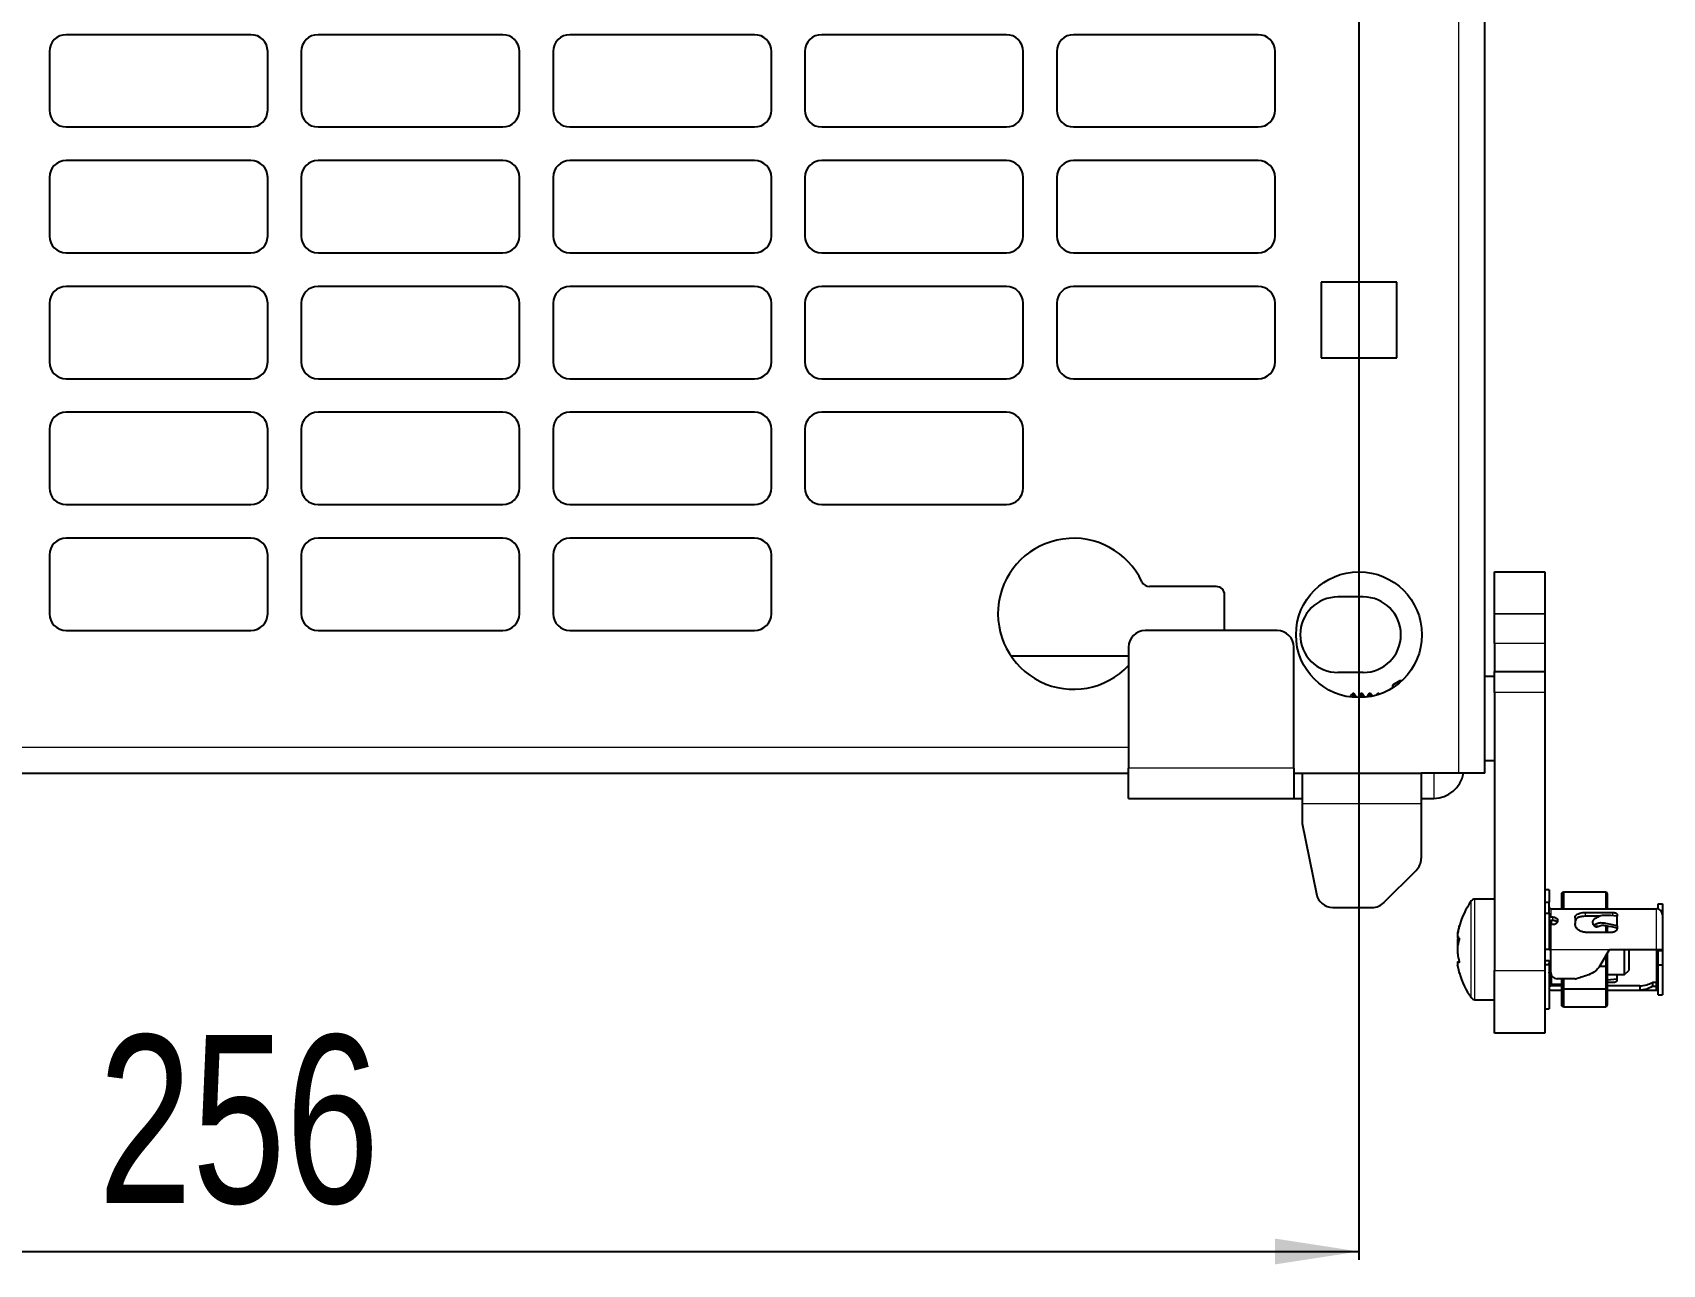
# Model space of a CAD drawing. Header units: millimetres. Extents: x -431 to 638, y -14 to 1990.
# Drawn here: x -212.4 to -18.2, y 100.6 to 247.4 of the extents above; entities that cross this region are included whole.
import ezdxf

# ---------------------------------------------------------------- set-up
doc = ezdxf.new("R2010")
doc.units = ezdxf.units.MM
doc.layers.add('FORMAT', color=7, linetype='Continuous')
doc.styles.add('SLDTEXTSTYLE0', font='TXT', dxfattribs={"width": 0.75})
doc.dimstyles.new('SLDDIMSTYLE0', dxfattribs={"dimtxt": 20, "dimasz": 10, "dimexe": 0, "dimexo": 0.0625, "dimgap": 5, "dimtad": 2, "dimdec": 1, "dimrnd": 1e-09, "dimzin": 12, "dimdsep": 46, "dimtxsty": 'SLDTEXTSTYLE0', "dimsah": 1, "dimcen": 0.09, "dimadec": 0, "dimazin": 3, "dimtfac": 1, "dimtofl": 0, "dimtmove": 0, "dimatfit": 3, "dimfxl": 0, "dimfrac": 2, "dimtolj": 1, "dimtzin": 12, "dimarcsym": 0})

# ---------------------------------------------------------------- blocks, each defined once
blk = doc.blocks.new('_D_4')
at = {"layer": 'FORMAT'}
for p, q in [((-310.39, 1000.65), (-310.39, 101.16)), ((-54.39, 1000.65), (-54.39, 101.16)), ((-310.39, 102.16), (-54.39, 102.16))]:
    blk.add_line(p, q, dxfattribs=at)
for points in [[(-310.39, 102.16), (-300.39, 100.62), (-300.39, 103.7)], [(-54.39, 102.16), (-64.39, 103.7), (-64.39, 100.62)]]:
    blk.add_solid(points, dxfattribs=at)
at = {"layer": 'FORMAT', "insert": (-204.56, 127.94), "char_height": 20, "attachment_point": 1, "style": 'SLDTEXTSTYLE0'}
blk.add_mtext('256', dxfattribs=at)

msp = doc.modelspace()

# ---------------------------------------------------------------- linework, layer by layer
at = {"color": 8, "linetype": 'Continuous', "lineweight": 18}
for p, q in [((-42.49, 159.16), (-42.49, 1842.16)), ((-32.24, 178.16), (-38.24, 178.16)), ((-38.24, 178.15), (-32.24, 178.15)), ((-32.24, 174.62), (-38.24, 174.62)), ((-32.24, 168.77), (-38.24, 168.77)), ((-282.44, 162.25), (-81.84, 162.25)), ((-62.14, 159.76), (-81.84, 159.76)), ((-45.49, 159.16), (-45.49, 156.16)), ((-61.14, 155.56), (-46.99, 155.56)), ((-41.01, 132.39), (-41.01, 143.93)), ((-40.57, 132.16), (-40.57, 144.16)), ((-31.54, 143.01), (-31.54, 142.01)), ((-31.29, 141.61), (-31.29, 142.01)), ((-27.44, 142.55), (-27.44, 142.1)), ((-24.14, 142.1), (-24.14, 142.55)), ((-18.94, 138.16), (-18.94, 143.01)), ((-31.54, 141.11), (-31.54, 138.16)), ((-31.54, 138.16), (-24.54, 138.16)), ((-18.94, 134.22), (-18.94, 138.16)), ((-38.24, 135.66), (-32.24, 135.66)), ((-31.54, 134.71), (-31.54, 133.81))]:
    msp.add_line(p, q, dxfattribs=at)
at = {"color": 7, "linetype": 'Continuous', "lineweight": 25}
for p, q in [((-39.39, 159.16), (-39.39, 1842.16)), ((-186.39, 247.16), (-208.39, 247.16)), ((-156.39, 247.16), (-178.39, 247.16)), ((-126.39, 247.16), (-148.39, 247.16)), ((-96.39, 247.16), (-118.39, 247.16)), ((-66.39, 247.16), (-88.39, 247.16)), ((-210.39, 245.16), (-210.39, 238.16)), ((-184.39, 238.16), (-184.39, 245.16)), ((-180.39, 245.16), (-180.39, 238.16)), ((-154.39, 238.16), (-154.39, 245.16)), ((-150.39, 245.16), (-150.39, 238.16)), ((-124.39, 238.16), (-124.39, 245.16)), ((-120.39, 245.16), (-120.39, 238.16)), ((-94.39, 238.16), (-94.39, 245.16)), ((-90.39, 245.16), (-90.39, 238.16)), ((-64.39, 238.16), (-64.39, 245.16)), ((-208.39, 236.16), (-186.39, 236.16)), ((-178.39, 236.16), (-156.39, 236.16)), ((-148.39, 236.16), (-126.39, 236.16)), ((-118.39, 236.16), (-96.39, 236.16)), ((-88.39, 236.16), (-66.39, 236.16)), ((-186.39, 232.16), (-208.39, 232.16)), ((-156.39, 232.16), (-178.39, 232.16)), ((-126.39, 232.16), (-148.39, 232.16)), ((-96.39, 232.16), (-118.39, 232.16)), ((-66.39, 232.16), (-88.39, 232.16)), ((-210.39, 230.16), (-210.39, 223.16)), ((-184.39, 223.16), (-184.39, 230.16)), ((-180.39, 230.16), (-180.39, 223.16)), ((-154.39, 223.16), (-154.39, 230.16)), ((-150.39, 230.16), (-150.39, 223.16)), ((-124.39, 223.16), (-124.39, 230.16)), ((-120.39, 230.16), (-120.39, 223.16)), ((-94.39, 223.16), (-94.39, 230.16)), ((-90.39, 230.16), (-90.39, 223.16)), ((-64.39, 223.16), (-64.39, 230.16)), ((-208.39, 221.16), (-186.39, 221.16)), ((-178.39, 221.16), (-156.39, 221.16)), ((-148.39, 221.16), (-126.39, 221.16)), ((-118.39, 221.16), (-96.39, 221.16)), ((-88.39, 221.16), (-66.39, 221.16)), ((-58.89, 217.66), (-58.89, 208.66)), ((-49.89, 217.66), (-58.89, 217.66)), ((-49.89, 208.66), (-49.89, 217.66)), ((-186.39, 217.16), (-208.39, 217.16)), ((-156.39, 217.16), (-178.39, 217.16)), ((-126.39, 217.16), (-148.39, 217.16)), ((-96.39, 217.16), (-118.39, 217.16)), ((-66.39, 217.16), (-88.39, 217.16)), ((-210.39, 215.16), (-210.39, 208.16)), ((-184.39, 208.16), (-184.39, 215.16)), ((-180.39, 215.16), (-180.39, 208.16)), ((-154.39, 208.16), (-154.39, 215.16)), ((-150.39, 215.16), (-150.39, 208.16)), ((-124.39, 208.16), (-124.39, 215.16)), ((-120.39, 215.16), (-120.39, 208.16)), ((-94.39, 208.16), (-94.39, 215.16)), ((-90.39, 215.16), (-90.39, 208.16)), ((-64.39, 208.16), (-64.39, 215.16)), ((-58.89, 208.66), (-49.89, 208.66)), ((-208.39, 206.16), (-186.39, 206.16)), ((-178.39, 206.16), (-156.39, 206.16)), ((-148.39, 206.16), (-126.39, 206.16)), ((-118.39, 206.16), (-96.39, 206.16)), ((-88.39, 206.16), (-66.39, 206.16)), ((-186.39, 202.16), (-208.39, 202.16)), ((-156.39, 202.16), (-178.39, 202.16)), ((-126.39, 202.16), (-148.39, 202.16)), ((-96.39, 202.16), (-118.39, 202.16)), ((-210.39, 200.16), (-210.39, 193.16)), ((-184.39, 193.16), (-184.39, 200.16)), ((-180.39, 200.16), (-180.39, 193.16)), ((-154.39, 193.16), (-154.39, 200.16)), ((-150.39, 200.16), (-150.39, 193.16)), ((-124.39, 193.16), (-124.39, 200.16)), ((-120.39, 200.16), (-120.39, 193.16)), ((-94.39, 193.16), (-94.39, 200.16)), ((-208.39, 191.16), (-186.39, 191.16)), ((-178.39, 191.16), (-156.39, 191.16)), ((-148.39, 191.16), (-126.39, 191.16)), ((-118.39, 191.16), (-96.39, 191.16)), ((-186.39, 187.16), (-208.39, 187.16)), ((-156.39, 187.16), (-178.39, 187.16)), ((-126.39, 187.16), (-148.39, 187.16)), ((-210.39, 185.16), (-210.39, 178.16)), ((-184.39, 178.16), (-184.39, 185.16)), ((-180.39, 185.16), (-180.39, 178.16)), ((-154.39, 178.16), (-154.39, 185.16)), ((-150.39, 185.16), (-150.39, 178.16)), ((-124.39, 178.16), (-124.39, 185.16)), ((-38.24, 183.16), (-32.24, 183.16)), ((-38.24, 178.16), (-38.24, 183.16)), ((-32.24, 183.16), (-32.24, 178.16)), ((-71.39, 181.4), (-79.34, 181.4)), ((-70.39, 176.16), (-70.39, 180.4)), ((-53.89, 180.16), (-56.89, 180.16)), ((-38.24, 178.16), (-38.24, 178.15)), ((-38.24, 174.62), (-38.24, 178.15)), ((-32.24, 178.16), (-32.24, 178.15)), ((-32.24, 178.15), (-32.24, 174.62)), ((-208.39, 176.16), (-186.39, 176.16)), ((-178.39, 176.16), (-156.39, 176.16)), ((-148.39, 176.16), (-126.39, 176.16)), ((-64.14, 176.16), (-79.84, 176.16)), ((-95.88, 173.15), (-81.84, 173.15)), ((-81.84, 174.16), (-81.84, 159.76)), ((-62.14, 159.76), (-62.14, 174.16)), ((-38.24, 174.62), (-38.24, 171.27)), ((-32.24, 174.62), (-32.24, 171.27)), ((-53.89, 171.16), (-56.89, 171.16)), ((-38.24, 171.27), (-32.24, 171.27)), ((-38.24, 168.77), (-38.24, 171.27)), ((-32.24, 171.27), (-32.24, 168.77)), ((-49.53, 170.16), (-50.39, 169.66)), ((-50.39, 169.66), (-50.39, 169.31)), ((-49.29, 170.16), (-49.53, 170.16)), ((-49.53, 170.16), (-49.53, 169.95)), ((-38.24, 170.66), (-39.39, 170.66)), ((-55.14, 168.66), (-55.39, 168.41)), ((-55.39, 168.41), (-55.39, 168.23)), ((-55.02, 168.66), (-55.14, 168.66)), ((-55.14, 168.66), (-55.14, 168.2)), ((-54.68, 168.16), (-55.02, 168.66)), ((-55.02, 168.66), (-55.02, 168.19)), ((-54.16, 168.66), (-54.51, 168.16)), ((-54.02, 168.66), (-54.16, 168.66)), ((-54.16, 168.66), (-54.16, 168.16)), ((-53.7, 168.19), (-54.02, 168.66)), ((-54.02, 168.66), (-54.02, 168.17)), ((-53.16, 168.66), (-53.47, 168.22)), ((-53.02, 168.66), (-53.16, 168.66)), ((-53.16, 168.66), (-53.16, 168.26)), ((-52.79, 168.33), (-53.02, 168.66)), ((-53.02, 168.66), (-53.02, 168.29)), ((-52.16, 168.66), (-52.31, 168.46)), ((-52.02, 168.66), (-52.16, 168.66)), ((-52.16, 168.66), (-52.16, 168.5)), ((-51.96, 168.57), (-52.02, 168.66)), ((-52.02, 168.66), (-52.02, 168.54)), ((-38.24, 168.77), (-38.24, 135.66)), ((-32.24, 168.77), (-32.24, 135.66)), ((-81.84, 156.16), (-81.84, 159.76)), ((-62.14, 159.76), (-62.14, 156.16)), ((-39.39, 160.66), (-38.24, 160.66)), ((-282.44, 159.15), (-81.84, 159.15)), ((-62.14, 159.16), (-61.14, 159.16)), ((-61.14, 159.16), (-61.14, 155.56)), ((-61.14, 159.16), (-46.99, 159.16)), ((-42.49, 159.16), (-46.99, 159.16)), ((-46.99, 159.16), (-46.99, 155.56)), ((-39.39, 159.16), (-42.49, 159.16)), ((-81.84, 156.16), (-62.14, 156.16)), ((-62.14, 156.16), (-61.14, 156.16)), ((-61.14, 155.56), (-61.14, 153.16)), ((-46.99, 156.16), (-45.49, 156.16)), ((-46.99, 155.56), (-46.99, 148.99)), ((-61.14, 153.16), (-59.46, 144.77)), ((-51.41, 143.75), (-47.58, 147.57)), ((-38.24, 144.16), (-40.57, 144.16)), ((-31.74, 145.26), (-32.24, 145.26)), ((-32.24, 143.79), (-31.74, 143.79)), ((-31.74, 145.26), (-31.74, 143.79)), ((-31.74, 142.48), (-31.74, 143.79)), ((-30.24, 144.87), (-30.04, 145)), ((-30.24, 143.01), (-30.24, 144.87)), ((-30.04, 145), (-30.04, 143.01)), ((-30.04, 145), (-24.96, 145)), ((-24.96, 143.01), (-24.96, 145)), ((-24.96, 145), (-24.84, 144.78)), ((-24.84, 144.78), (-24.84, 143.01)), ((-57.5, 143.16), (-52.82, 143.16)), ((-32.24, 142.48), (-31.74, 142.48)), ((-31.74, 142.48), (-31.74, 138.16)), ((-31.54, 143.01), (-20.94, 143.01)), ((-31.29, 142.01), (-31.54, 142.01)), ((-28.64, 141.91), (-28.64, 141.23)), ((-27.44, 142.55), (-24.14, 142.55)), ((-25.72, 142.1), (-27.44, 142.1)), ((-23.64, 142.32), (-23.64, 142.11)), ((-23.64, 140.98), (-23.64, 142.11)), ((-20.94, 143.01), (-18.94, 143.01)), ((-18.74, 143.59), (-18.24, 143.59)), ((-18.74, 142.98), (-18.74, 143.59)), ((-18.24, 143.59), (-18.24, 142.31)), ((-18.24, 142.31), (-18.24, 138.16)), ((-31.44, 141.16), (-31.7, 141.16)), ((-31.29, 141.61), (-31.54, 141.61)), ((-31.29, 141.11), (-31.54, 141.11)), ((-31.44, 141.11), (-31.44, 141.61)), ((-30.74, 141.65), (-30.74, 141.53)), ((-27.44, 140.21), (-24.14, 140.21)), ((-26.57, 141.35), (-26.57, 141.38)), ((-26.53, 141.21), (-26.29, 140.92)), ((-24.96, 140.21), (-24.96, 140.98)), ((-24.84, 140.93), (-24.84, 140.21)), ((-23.64, 140.98), (-23.64, 140.65)), ((-31.74, 138.16), (-32.24, 138.16)), ((-31.74, 138.16), (-31.54, 138.16)), ((-31.54, 135.41), (-31.54, 138.16)), ((-25.7, 136.16), (-24.54, 138.16)), ((-24.54, 138.16), (-18.94, 138.16)), ((-22.74, 138.02), (-22.74, 138.16)), ((-22.74, 135.16), (-22.74, 138.02)), ((-22.24, 138.16), (-22.24, 135.66)), ((-18.94, 138.16), (-18.24, 138.16)), ((-18.74, 138.03), (-18.74, 138.16)), ((-18.74, 138.03), (-18.24, 138.03)), ((-18.74, 136.33), (-18.74, 138.03)), ((-18.24, 138.16), (-18.24, 138.03)), ((-18.24, 138.03), (-18.24, 136.33)), ((-42.46, 136.63), (-42.6, 136.63)), ((-32.24, 136.85), (-31.74, 136.85)), ((-31.74, 136.32), (-32.24, 136.32)), ((-31.74, 136.85), (-31.74, 136.32)), ((-31.74, 136.72), (-31.54, 136.71)), ((-31.74, 136.32), (-31.74, 131.06)), ((-25.7, 136.16), (-24.96, 136.16)), ((-24.96, 136.16), (-24.96, 137.44)), ((-24.96, 133.47), (-24.96, 136.16)), ((-24.84, 136.16), (-24.96, 136.16)), ((-24.84, 137.64), (-24.84, 136.16)), ((-24.84, 136.16), (-24.84, 133.49)), ((-18.74, 136.33), (-18.24, 136.33)), ((-18.74, 132.73), (-18.74, 136.33)), ((-18.24, 136.33), (-18.24, 132.73)), ((-38.24, 128.16), (-38.24, 135.66)), ((-32.24, 135.66), (-32.24, 128.16)), ((-31.74, 135.16), (-31.5, 135.16)), ((-31.44, 134.71), (-31.54, 134.71)), ((-31.44, 134.01), (-31.44, 135.04)), ((-31.44, 134.01), (-30.24, 134.01)), ((-28.64, 134.66), (-30.79, 134.66)), ((-30.24, 133.48), (-30.24, 134.66)), ((-30.04, 134.66), (-30.04, 133.47)), ((-24.84, 135.16), (-22.74, 135.16)), ((-23.64, 134.62), (-24.84, 134.5)), ((-24.14, 134.22), (-24.84, 134.22)), ((-23.64, 134.62), (-23.64, 135.16)), ((-23.64, 134.45), (-23.64, 134.62)), ((-22.74, 135.16), (-22.24, 135.66)), ((-19.44, 134.22), (-19.44, 133.76)), ((-18.94, 134.22), (-19.44, 134.22)), ((-18.94, 133.76), (-18.94, 134.22)), ((-40.57, 132.16), (-38.24, 132.16)), ((-30.24, 133.81), (-31.54, 133.81)), ((-31.54, 133.31), (-30.24, 133.31)), ((-30.24, 131.45), (-30.24, 133.48)), ((-30.04, 133.47), (-30.24, 133.48)), ((-30.04, 133.47), (-30.04, 131.32)), ((-30.04, 133.47), (-24.96, 133.47)), ((-24.84, 133.49), (-24.96, 133.47)), ((-24.96, 131.32), (-24.96, 133.47)), ((-20.94, 133.81), (-24.84, 133.81)), ((-24.84, 133.49), (-24.84, 131.54)), ((-24.84, 133.31), (-20.94, 133.31)), ((-20.94, 133.81), (-20.94, 133.31)), ((-20.94, 133.31), (-18.94, 133.31)), ((-19.44, 133.76), (-18.94, 133.76)), ((-18.74, 132.73), (-18.24, 132.73)), ((-32.24, 131.06), (-31.74, 131.06)), ((-30.04, 131.32), (-30.24, 131.45)), ((-30.04, 131.32), (-24.96, 131.32)), ((-24.84, 131.54), (-24.96, 131.32)), ((-32.24, 128.16), (-38.24, 128.16))]:
    msp.add_line(p, q, dxfattribs=at)
at = {"color": 7, "linetype": 'Continuous', "lineweight": 25, "flags": 128}
for points in [[(-42.48, 140.84), (-42.54, 140.59), (-42.66, 140.08)], [(-31.74, 141.63), (-31.68, 141.62), (-31.54, 141.61)], [(-31.74, 141.23), (-31.74, 141.21), (-31.73, 141.19), (-31.71, 141.17), (-31.68, 141.15), (-31.65, 141.13), (-31.62, 141.12), (-31.58, 141.11), (-31.54, 141.11)], [(-31.44, 141.28), (-31.49, 141.2), (-31.5, 141.16)], [(-42.66, 136.25), (-42.54, 135.73), (-42.44, 135.34)], [(-31.74, 134.68), (-31.68, 134.7), (-31.54, 134.71)], [(-31.74, 133.78), (-31.68, 133.8), (-31.54, 133.81)], [(-18.94, 133.31), (-18.81, 133.32), (-18.74, 133.34)]]:
    msp.add_lwpolyline(points, dxfattribs=at)
at = {"color": 7, "linetype": 'Continuous', "lineweight": 25}
msp.add_circle((-54.39, 175.66), 7.5, dxfattribs=at)
for centre, radius, start, end in [((-208.39, 245.16), 2, 90, 180), ((-186.39, 245.16), 2, 0, 90), ((-178.39, 245.16), 2, 90, 180), ((-156.39, 245.16), 2, 0, 90), ((-148.39, 245.16), 2, 90, 180), ((-126.39, 245.16), 2, 0, 90), ((-118.39, 245.16), 2, 90, 180), ((-96.39, 245.16), 2, 0, 90), ((-88.39, 245.16), 2, 90, 180), ((-66.39, 245.16), 2, 0, 90), ((-208.39, 238.16), 2, 180, 270), ((-186.39, 238.16), 2, 270, 0), ((-178.39, 238.16), 2, 180, 270), ((-156.39, 238.16), 2, 270, 0), ((-148.39, 238.16), 2, 180, 270), ((-126.39, 238.16), 2, 270, 0), ((-118.39, 238.16), 2, 180, 270), ((-96.39, 238.16), 2, 270, 0), ((-88.39, 238.16), 2, 180, 270), ((-66.39, 238.16), 2, 270, 0), ((-208.39, 230.16), 2, 90, 180), ((-186.39, 230.16), 2, 0, 90), ((-178.39, 230.16), 2, 90, 180), ((-156.39, 230.16), 2, 0, 90), ((-148.39, 230.16), 2, 90, 180), ((-126.39, 230.16), 2, 0, 90), ((-118.39, 230.16), 2, 90, 180), ((-96.39, 230.16), 2, 0, 90), ((-88.39, 230.16), 2, 90, 180), ((-66.39, 230.16), 2, 0, 90), ((-208.39, 223.16), 2, 180, 270), ((-186.39, 223.16), 2, 270, 0), ((-178.39, 223.16), 2, 180, 270), ((-156.39, 223.16), 2, 270, 0), ((-148.39, 223.16), 2, 180, 270), ((-126.39, 223.16), 2, 270, 0), ((-118.39, 223.16), 2, 180, 270), ((-96.39, 223.16), 2, 270, 0), ((-88.39, 223.16), 2, 180, 270), ((-66.39, 223.16), 2, 270, 0), ((-208.39, 215.16), 2, 90, 180), ((-186.39, 215.16), 2, 0, 90), ((-178.39, 215.16), 2, 90, 180), ((-156.39, 215.16), 2, 0, 90), ((-148.39, 215.16), 2, 90, 180), ((-126.39, 215.16), 2, 0, 90), ((-118.39, 215.16), 2, 90, 180), ((-96.39, 215.16), 2, 0, 90), ((-88.39, 215.16), 2, 90, 180), ((-66.39, 215.16), 2, 0, 90), ((-208.39, 208.16), 2, 180, 270), ((-186.39, 208.16), 2, 270, 0), ((-178.39, 208.16), 2, 180, 270), ((-156.39, 208.16), 2, 270, 0), ((-148.39, 208.16), 2, 180, 270), ((-126.39, 208.16), 2, 270, 0), ((-118.39, 208.16), 2, 180, 270), ((-96.39, 208.16), 2, 270, 0), ((-88.39, 208.16), 2, 180, 270), ((-66.39, 208.16), 2, 270, 0), ((-208.39, 200.16), 2, 90, 180), ((-186.39, 200.16), 2, 0, 90), ((-178.39, 200.16), 2, 90, 180), ((-156.39, 200.16), 2, 0, 90), ((-148.39, 200.16), 2, 90, 180), ((-126.39, 200.16), 2, 0, 90), ((-118.39, 200.16), 2, 90, 180), ((-96.39, 200.16), 2, 0, 90), ((-208.39, 193.16), 2, 180, 270), ((-186.39, 193.16), 2, 270, 0), ((-178.39, 193.16), 2, 180, 270), ((-156.39, 193.16), 2, 270, 0), ((-148.39, 193.16), 2, 180, 270), ((-126.39, 193.16), 2, 270, 0), ((-118.39, 193.16), 2, 180, 270), ((-96.39, 193.16), 2, 270, 0), ((-208.39, 185.16), 2, 90, 180), ((-186.39, 185.16), 2, 0, 90), ((-178.39, 185.16), 2, 90, 180), ((-156.39, 185.16), 2, 0, 90), ((-148.39, 185.16), 2, 90, 180), ((-126.39, 185.16), 2, 0, 90), ((-88.39, 178.15), 9, 25.1507, 316.7004), ((-79.34, 182.4), 1, 205.1507, 270), ((-71.39, 180.4), 1, 0, 90), ((-56.89, 175.66), 4.5, 90, 270), ((-53.89, 175.66), 4.5, 270, 90), ((-208.39, 178.16), 2, 180, 270), ((-186.39, 178.16), 2, 270, 0), ((-178.39, 178.16), 2, 180, 270), ((-156.39, 178.16), 2, 270, 0), ((-148.39, 178.16), 2, 180, 270), ((-126.39, 178.16), 2, 270, 0), ((-79.84, 174.16), 2, 90, 180), ((-64.14, 174.16), 2, 0, 90), ((-45.49, 159.76), 3.6, 270, 350.4059), ((-48.99, 148.99), 2, 315, 360), ((-57.5, 145.16), 2, 191.3099, 270), ((-52.82, 145.16), 2, 270, 315), ((-32.84, 138.16), 10, 144.7485, 164.4243), ((-40.57, 143.62), 0.54, 90, 144.7485), ((-31.54, 143.21), 0.2, 180, 270), ((-31.56, 142.19), 0.183, 187.3339, 275.8124), ((-18.94, 142.31), 0.7, 360, 90), ((-32.84, 138.16), 10, 196.3891, 215.2515), ((-31.64, 135.08), 0.0996, 125.5332, 176.0721), ((-30.79, 135.41), 0.75, 180, 270), ((-28.64, 135.41), 0.75, 270, 285.0484), ((-18.94, 134.01), 0.2, 270, 360), ((-40.57, 132.7), 0.54, 215.2515, 270), ((-31.54, 133.11), 0.2, 90, 180)]:
    msp.add_arc(centre, radius, start, end, dxfattribs=at)
for points, knots in [([(-31.29, 142.01), (-31.23, 142), (-31.11, 142), (-30.94, 141.94), (-30.82, 141.85), (-30.75, 141.75), (-30.75, 141.68), (-30.74, 141.65)], [0, 0, 0, 0, 0.214393, 0.428789, 0.643061, 0.856854, 1, 1, 1, 1]), ([(-28.64, 141.91), (-28.63, 141.99), (-28.61, 142.16), (-28.41, 142.35), (-28.11, 142.48), (-27.77, 142.55), (-27.54, 142.55), (-27.44, 142.55)], [0, 0, 0, 0, 0.212833, 0.42585, 0.635542, 0.846587, 1, 1, 1, 1]), ([(-27.44, 142.1), (-27.58, 142.1), (-27.85, 142.09), (-28.21, 141.99), (-28.48, 141.84), (-28.62, 141.65), (-28.64, 141.5), (-28.64, 141.44)], [0, 0, 0, 0, 0.212875, 0.425767, 0.637937, 0.847353, 1, 1, 1, 1]), ([(-26.17, 141.89), (-26.22, 141.86), (-26.31, 141.81), (-26.44, 141.7), (-26.53, 141.56), (-26.57, 141.46), (-26.57, 141.4), (-26.57, 141.38)], [0, 0, 0, 0, 0.225867, 0.4517344, 0.6775983, 0.9034793, 1, 1, 1, 1]), ([(-23.64, 142.11), (-24.14, 142.17), (-24.81, 142.26), (-25.71, 142.15), (-26.01, 141.98), (-26.17, 141.89)], [0, 0, 0, 0, 0.587693, 0.790818, 1, 1, 1, 1]), ([(-24.14, 142.55), (-24.09, 142.55), (-23.97, 142.55), (-23.82, 142.51), (-23.71, 142.45), (-23.65, 142.39), (-23.65, 142.34), (-23.64, 142.32)], [0, 0, 0, 0, 0.214445, 0.428893, 0.643239, 0.857188, 1, 1, 1, 1]), ([(-42.47, 140.85), (-42.47, 140.87), (-42.46, 140.91), (-42.45, 140.95), (-42.44, 140.96), (-42.44, 140.96), (-42.45, 140.95), (-42.46, 140.91), (-42.51, 140.7), (-42.6, 140.3), (-42.67, 139.86), (-42.67, 139.6), (-42.61, 139.53), (-42.53, 139.54), (-42.47, 139.52), (-42.45, 139.5), (-42.44, 139.47), (-42.44, 139.45), (-42.44, 139.42), (-42.45, 139.37), (-42.49, 139.19), (-42.58, 138.9), (-42.65, 138.51), (-42.67, 138.1), (-42.65, 137.6), (-42.57, 137.2), (-42.49, 136.88), (-42.46, 136.76), (-42.45, 136.69), (-42.44, 136.66), (-42.44, 136.64), (-42.45, 136.62), (-42.46, 136.59), (-42.55, 136.6), (-42.63, 136.66), (-42.67, 136.56), (-42.66, 136.26), (-42.58, 135.89), (-42.51, 135.6), (-42.48, 135.5), (-42.46, 135.43), (-42.45, 135.38), (-42.44, 135.36), (-42.44, 135.36), (-42.44, 135.36)], [0, 0, 0, 0, 0.010728, 0.015224, 0.018112, 0.020571, 0.023024, 0.027377, 0.040819, 0.103498, 0.166695, 0.204011, 0.256335, 0.314494, 0.327735, 0.341099, 0.344105, 0.346621, 0.34914, 0.352978, 0.363553, 0.410702, 0.470972, 0.507237, 0.543762, 0.627026, 0.651816, 0.664256, 0.66927, 0.671997, 0.674747, 0.677852, 0.683424, 0.704689, 0.788652, 0.828321, 0.868497, 0.946466, 0.965714, 0.977954, 0.986009, 0.994111, 0.997345, 1, 1, 1, 1]), ([(-42.66, 140.08), (-42.66, 140.05), (-42.67, 140.01), (-42.66, 140.02), (-42.66, 140.02)], [0, 0, 0, 0, 0.6565099, 1, 1, 1, 1]), ([(-30.78, 141.38), (-30.81, 141.42), (-30.86, 141.49), (-31, 141.56), (-31.15, 141.6), (-31.25, 141.61), (-31.29, 141.61)], [0, 0, 0, 0, 0.252501, 0.531568, 0.811143, 1, 1, 1, 1]), ([(-30.74, 141.53), (-30.75, 141.48), (-30.76, 141.39), (-30.86, 141.27), (-30.99, 141.17), (-31.15, 141.12), (-31.25, 141.11), (-31.29, 141.11)], [0, 0, 0, 0, 0.214305, 0.42865, 0.642279, 0.856223, 1, 1, 1, 1]), ([(-27.44, 140.21), (-27.58, 140.22), (-27.85, 140.25), (-28.21, 140.43), (-28.48, 140.69), (-28.62, 140.98), (-28.64, 141.16), (-28.64, 141.23)], [0, 0, 0, 0, 0.213238, 0.42649, 0.63916, 0.849598, 1, 1, 1, 1]), ([(-26.57, 141.35), (-26.57, 141.31), (-26.56, 141.24), (-26.48, 141.16), (-26.37, 141.13), (-26.26, 141.13), (-26.19, 141.15), (-26.17, 141.16)], [0, 0, 0, 0, 0.225883, 0.451767, 0.67765, 0.903524, 1, 1, 1, 1]), ([(-26.29, 140.92), (-26.28, 140.91), (-26.27, 140.89), (-26.26, 140.88), (-26.25, 140.88)], [0, 0, 0, 0, 0.872289, 1, 1, 1, 1]), ([(-25.92, 140.85), (-25.97, 140.84), (-26.06, 140.81), (-26.18, 140.83), (-26.23, 140.86), (-26.25, 140.88)], [0, 0, 0, 0, 0.3691258, 0.7382556, 1, 1, 1, 1]), ([(-23.64, 140.98), (-24.14, 141.08), (-24.81, 141.23), (-25.71, 141.34), (-26.01, 141.22), (-26.17, 141.16)], [0, 0, 0, 0, 0.587693, 0.790818, 1, 1, 1, 1]), ([(-23.64, 140.69), (-24.07, 140.78), (-24.66, 140.92), (-25.48, 141.03), (-25.77, 140.91), (-25.92, 140.85)], [0, 0, 0, 0, 0.56666, 0.780905, 1, 1, 1, 1]), ([(-23.64, 140.65), (-23.65, 140.6), (-23.66, 140.51), (-23.75, 140.37), (-23.87, 140.27), (-24.01, 140.22), (-24.11, 140.21), (-24.14, 140.21)], [0, 0, 0, 0, 0.214373, 0.428779, 0.642592, 0.856666, 1, 1, 1, 1]), ([(-42.59, 139.69), (-42.59, 139.68), (-42.63, 139.47), (-42.67, 139.13), (-42.67, 138.74), (-42.64, 138.6), (-42.63, 138.54)], [0, 0, 0, 0, 0.033732, 0.504544, 0.782538, 1, 1, 1, 1]), ([(-42.66, 136.24), (-42.66, 136.26), (-42.67, 136.31), (-42.66, 136.3), (-42.66, 136.29)], [0, 0, 0, 0, 0.429774, 1, 1, 1, 1]), ([(-31.74, 136.45), (-31.74, 136.46), (-31.74, 136.47), (-31.72, 136.5), (-31.69, 136.52), (-31.62, 136.51), (-31.57, 136.51), (-31.54, 136.51)], [0, 0, 0, 0, 0.195302, 0.377541, 0.538909, 0.761383, 1, 1, 1, 1]), ([(-25.7, 136.16), (-25.87, 135.94), (-26.22, 135.5), (-27.2, 135.03), (-27.96, 134.82), (-28.45, 134.68)], [0, 0, 0, 0, 0.254027, 0.526591, 1, 1, 1, 1]), ([(-31.74, 135.38), (-31.74, 135.39), (-31.74, 135.41), (-31.72, 135.44), (-31.69, 135.47), (-31.61, 135.48), (-31.56, 135.49), (-31.53, 135.5)], [0, 0, 0, 0, 0.187462, 0.362386, 0.517277, 0.750642, 1, 1, 1, 1]), ([(-23.64, 134.45), (-23.65, 134.43), (-23.66, 134.37), (-23.75, 134.3), (-23.87, 134.25), (-24.01, 134.22), (-24.11, 134.22), (-24.14, 134.22)], [0, 0, 0, 0, 0.214295, 0.42863, 0.64223, 0.856153, 1, 1, 1, 1]), ([(-20.94, 133.81), (-20.66, 133.83), (-20.16, 133.88), (-19.66, 134.11), (-19.44, 134.22)], [0, 0, 0, 0, 0.559868, 1, 1, 1, 1]), ([(-20.94, 133.31), (-20.66, 133.34), (-20.16, 133.4), (-19.66, 133.65), (-19.44, 133.76)], [0, 0, 0, 0, 0.559911, 1, 1, 1, 1]), ([(-18.94, 133.31), (-18.94, 133.34), (-18.94, 133.4), (-18.94, 133.65), (-18.94, 133.76)], [0, 0, 0, 0, 0.559866, 1, 1, 1, 1])]:
    msp.add_open_spline(points, degree=3, knots=knots, dxfattribs=at)
at = {"color": 8, "linetype": 'Continuous', "lineweight": 18}
msp.add_open_spline([(-26.17, 141.16), (-26.13, 141.11), (-26.06, 141.02), (-25.97, 140.92), (-25.93, 140.87), (-25.92, 140.85)], degree=3, knots=[0, 0, 0, 0, 0.502362, 0.815418, 1, 1, 1, 1], dxfattribs=at)

# ---------------------------------------------------------------- dimensions: what is measured, and where the dimension line sits
at = {"layer": 'FORMAT'}
dim = msp.add_linear_dim(base=(-54.39, 102.16), p1=(-310.39, 1000.66), p2=(-54.39, 1000.66), angle=0, dimstyle='SLDDIMSTYLE0', dxfattribs=at)
dim.commit()
dim.dimension.update_dxf_attribs({"geometry": '_D_4', "text_midpoint": (-182.39, 102.16), "dimtype": 160})

doc.saveas('drawing.dxf')
